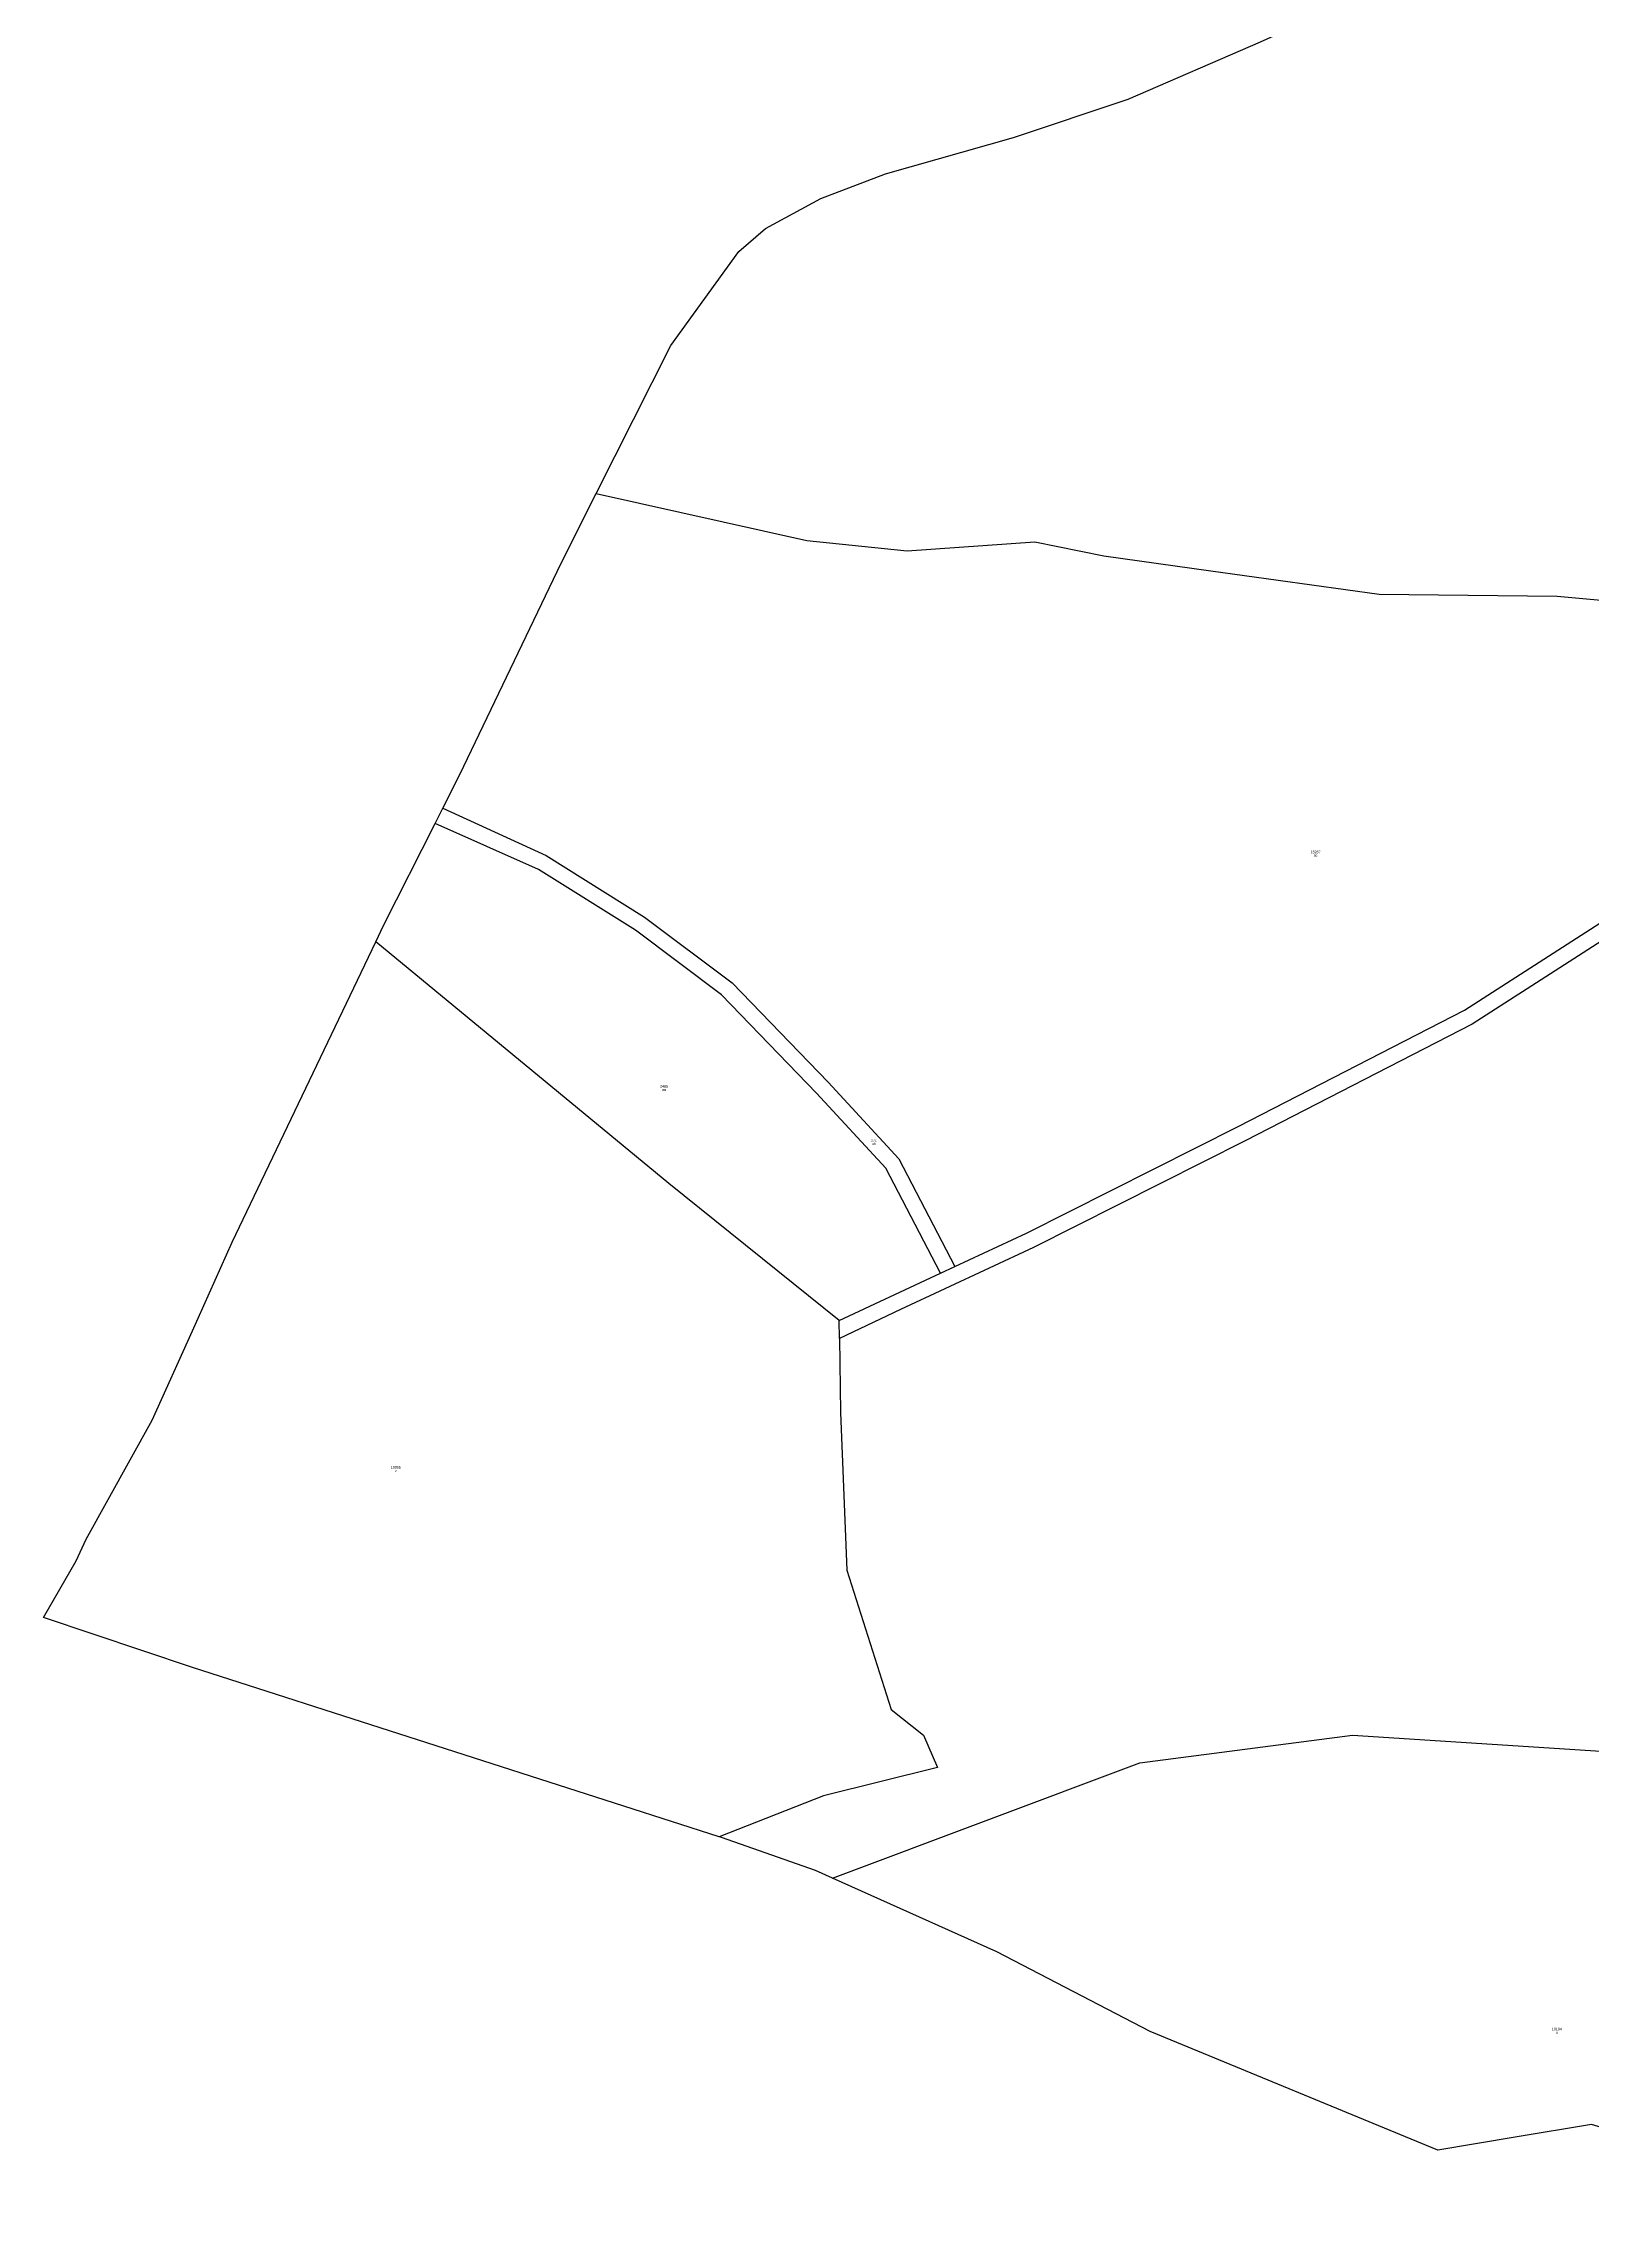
# Model space of a CAD drawing. Header units: metres. Extents: x 482721 to 483773, y 4630440 to 4631301.
# Drawn here: x 482720.6 to 482962.5, y 4630520.9 to 4630861.5 of the extents above; entities that cross this region are included whole.
import ezdxf
from ezdxf.enums import TextEntityAlignment as Align

# ---------------------------------------------------------------- set-up
doc = ezdxf.new("R2010")
doc.units = ezdxf.units.M

msp = doc.modelspace()

# ---------------------------------------------------------------- linework, layer by layer
at = {"layer": 'PG-LI'}
for p, q in [((482797.907, 4630732.471), (482781.737, 4630739.671)), ((482818.2365, 4630683.4505), (482772.497, 4630721.201)), ((482854.177, 4630687.2905), (482862.9165, 4630670.46)), ((482844.8765, 4630662.0405), (482818.2365, 4630683.4505)), ((482844.8765, 4630662.0405), (482860.6965, 4630669.42)), ((482860.6965, 4630669.42), (482862.9165, 4630670.46)), ((482844.9065, 4630659.2305), (482844.8765, 4630662.0405)), ((482854.4265, 4630663.75), (482844.9065, 4630659.2305))]:
    msp.add_line(p, q, dxfattribs=at)
for points in [[(483079.358, 4630790.8085), (483102.578, 4630795.7585), (483129.758, 4630796.7085), (483156.798, 4630800.938), (483183.438, 4630806.328), (483183.918, 4630803.878), (483157.208, 4630798.488), (483129.968, 4630794.2085), (483102.858, 4630793.2685), (483076.938, 4630787.7385), (483058.768, 4630779.569), (482988.4475, 4630737.0895), (482943.747, 4630708.3395), (482908.297, 4630690.1), (482875.2065, 4630673.45), (482854.4265, 4630663.75)], [(482806.8975, 4630791.221), (482839.7975, 4630783.8905), (482855.4775, 4630782.2905), (482875.4475, 4630783.6605), (482886.2075, 4630781.5), (482902.8975, 4630779.15), (482929.2175, 4630775.51), (482957.0275, 4630775.1895), (482984.5975, 4630772.7095), (483011.4175, 4630769.069)], [(482862.9165, 4630670.46), (482874.1465, 4630675.7), (482907.197, 4630692.33), (482942.517, 4630710.5095), (482987.1475, 4630739.2095), (483035.7875, 4630768.579)], [(482782.957, 4630742.081), (482799.077, 4630734.681), (482814.467, 4630725.0705), (482828.127, 4630714.8005), (482843.157, 4630699.2905), (482854.177, 4630687.2905)], [(482860.6965, 4630669.42), (482852.127, 4630685.8305), (482841.347, 4630697.5505), (482826.477, 4630712.9205), (482813.057, 4630723.0105), (482797.907, 4630732.471)], [(482844.9065, 4630659.2305), (482845.0665, 4630647.6805), (482846.0565, 4630623.06), (482852.986, 4630601.29), (482858.056, 4630597.29), (482860.226, 4630592.23), (482842.426, 4630587.83), (482826.126, 4630581.4105)], [(482843.846, 4630574.94), (482891.836, 4630592.97), (482925.056, 4630597.2795), (482968.686, 4630594.4795), (483023.366, 4630580.109)]]:
    msp.add_lwpolyline(points, dxfattribs=at)
at = {"layer": 'PG-LP'}
for p, q in [((482781.737, 4630739.671), (482782.957, 4630742.081)), ((482843.846, 4630574.94), (482841.156, 4630576.14))]:
    msp.add_line(p, q, dxfattribs=at)
for points in [[(482806.8975, 4630791.221), (482818.5775, 4630814.3505), (482829.168, 4630829.0405), (482833.358, 4630832.6105), (482842.008, 4630837.2905), (482852.108, 4630841.1305), (482872.088, 4630846.8505), (482890.018, 4630852.8405), (482910.658, 4630861.78), (482931.5885, 4630871.26), (482942.6785, 4630875.73)], [(482782.957, 4630742.081), (482785.607, 4630747.341), (482801.4175, 4630780.361), (482806.8975, 4630791.221)], [(482772.497, 4630721.201), (482773.717, 4630723.751), (482781.737, 4630739.671)], [(482826.126, 4630581.4105), (482811.226, 4630586.2005), (482743.886, 4630607.831), (482720.606, 4630615.641), (482725.716, 4630624.511), (482727.236, 4630627.881), (482737.5365, 4630646.491), (482743.8565, 4630660.461), (482750.0365, 4630674.291), (482772.497, 4630721.201)], [(482841.156, 4630576.14), (482826.496, 4630581.2905), (482826.126, 4630581.4105)], [(483014.586, 4630520.869), (482962.376, 4630536.479), (482950.446, 4630534.4695), (482938.3555, 4630532.4395), (482893.456, 4630550.99), (482869.486, 4630563.46), (482843.846, 4630574.94)]]:
    msp.add_lwpolyline(points, dxfattribs=at)

# ---------------------------------------------------------------- texts
at = {"layer": 'PG-AA'}
for s, p in [('ac', (482919.27, 4630734.91)), ('aa', (482817.51, 4630698.3)), ('ab', (482850.3, 4630689.85)), ('v', (482775.61, 4630638.79)), ('u', (482956.95, 4630551.07))]:
    msp.add_text(s, height=0.4, dxfattribs=at).set_placement(p, align=Align.TOP_CENTER)
at = {"layer": 'PG-AS'}
for s, p in [('15267', (482919.27, 4630734.91)), ('2485', (482817.51, 4630698.3)), ('274', (482850.3, 4630689.85)), ('10805', (482775.61, 4630638.79)), ('10104', (482956.95, 4630551.07))]:
    msp.add_text(s, height=0.4, dxfattribs=at).set_placement(p, align=Align.BOTTOM_CENTER)

doc.saveas('drawing.dxf')
